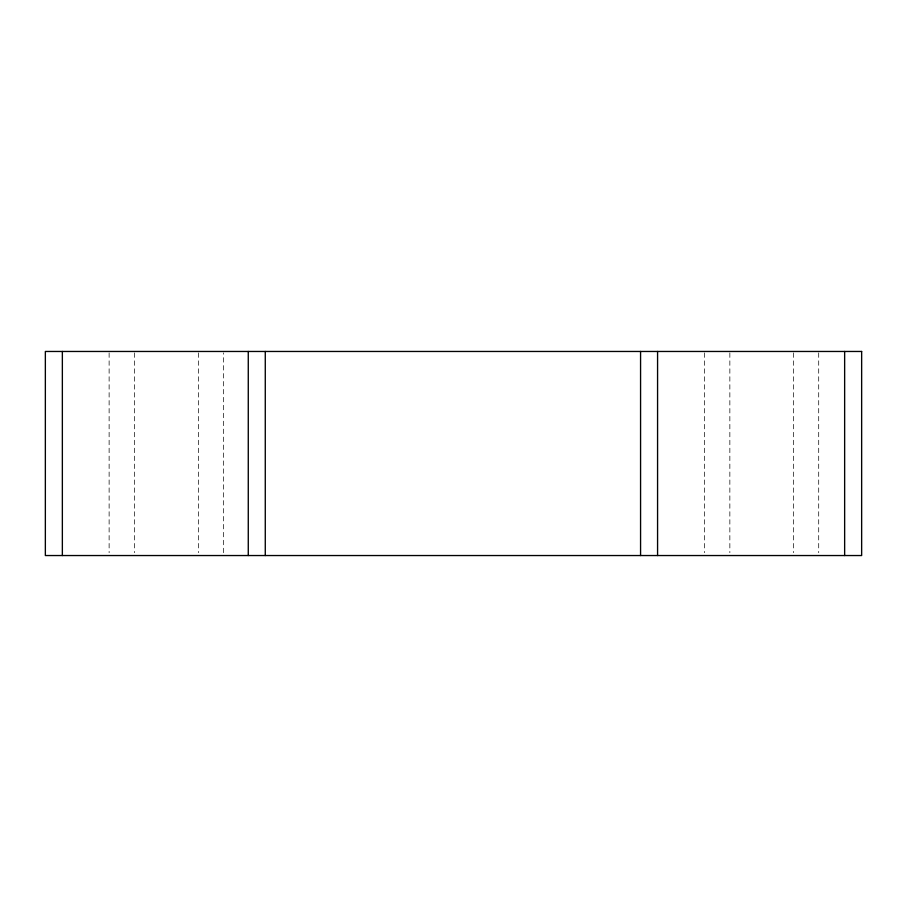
<?xml version="1.0" encoding="UTF-8"?>
<svg xmlns="http://www.w3.org/2000/svg" width="907" height="907" viewBox="0 0 907 907"><rect width="100%" height="100%" fill="white"/><g stroke="black" fill="none" stroke-linecap="round" stroke-linejoin="round"><path stroke-width="0.68" stroke-dasharray="4.54 3.4" d="M223.485 552.737L223.485 352.857M818.704 352.857L818.704 552.737M793.625 352.88L793.625 552.703M729.852 352.88L729.852 552.703M704.342 352.88L704.342 552.703M198.406 352.88L198.406 552.703M134.633 352.88L134.633 552.703M109.123 352.88L109.123 552.703"/><path stroke-width="1.36" d="M844.644 351.463L844.644 555.538M657.575 351.463L657.575 555.538M640.569 351.463L640.569 555.538M265.275 351.463L265.275 555.538M248.269 351.463L248.269 555.538M62.356 351.463L62.356 555.538M861.65 351.463L45.35 351.463L45.35 555.538L861.65 555.538L861.65 351.463"/></g></svg>
